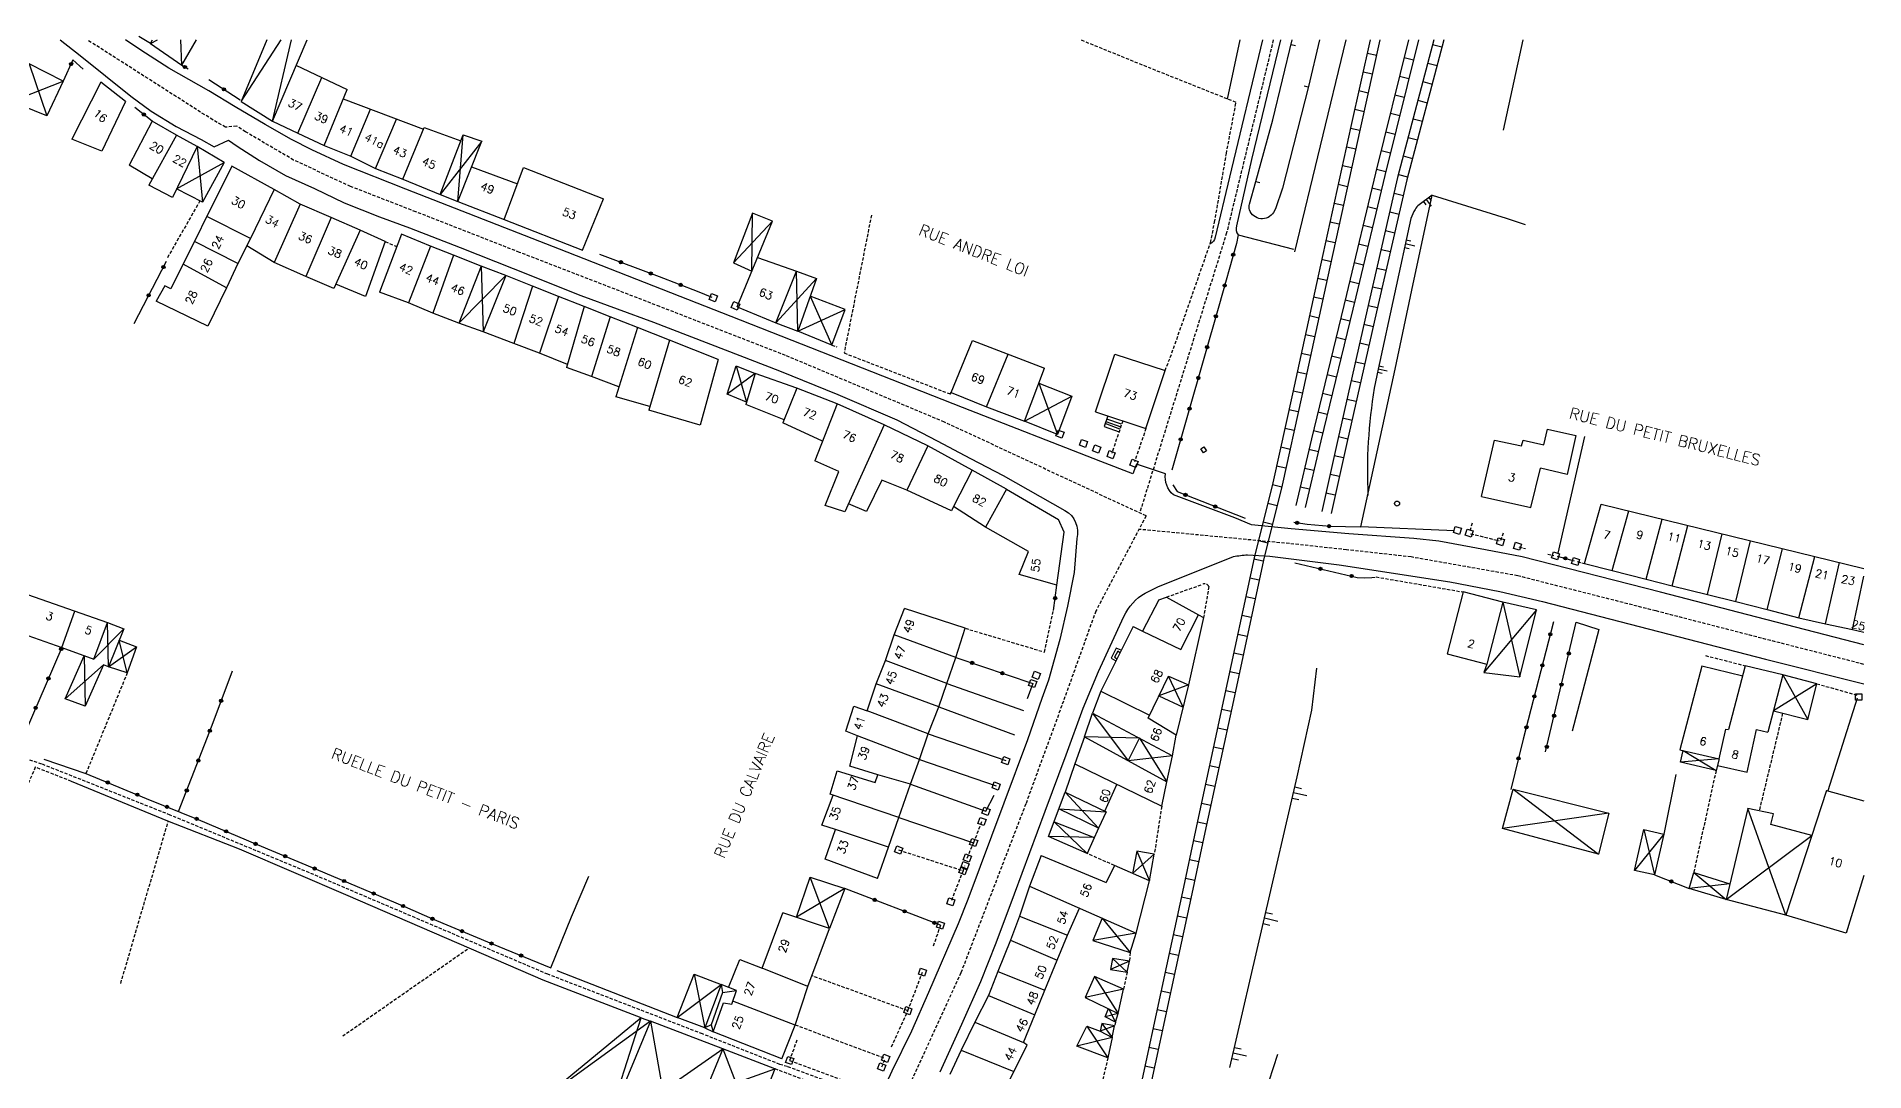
# Model space of a CAD drawing. Header units: millimetres. Extents: x 109000 to 110000, y 124000 to 125001.
# Drawn here: x 109714.6 to 110000.1, y 124838.9 to 125000.5 of the extents above; entities that cross this region are included whole.
import ezdxf
from ezdxf.enums import TextEntityAlignment as Align

# ---------------------------------------------------------------- set-up
doc = ezdxf.new("R2010")
doc.units = ezdxf.units.MM
doc.linetypes.add('DASHED', pattern=[0.75, 0.5, -0.25])
doc.layers.get('0').update_dxf_attribs({"linetype": 'CONTINUOUS'})
for name, color, linetype in [('W0001', 6, 'DASHED'), ('W0008', 7, 'CONTINUOUS'), ('W0100', 7, 'CONTINUOUS'), ('W0112', 1, 'DASHED'), ('W0211', 2, 'CONTINUOUS'), ('W0310', 3, 'CONTINUOUS'), ('W0322', 7, 'CONTINUOUS'), ('W0700', 7, 'CONTINUOUS'), ('W0989', 7, 'CONTINUOUS'), ('W0991', 7, 'CONTINUOUS')]:
    doc.layers.add(name, color=color, linetype=linetype)
doc.styles.get("Standard").update_dxf_attribs({"font": 'romans.shx', "width": 0.85})

# ---------------------------------------------------------------- blocks, each defined once
blk = doc.blocks.new('t322o')
at = {"color": 0, "linetype": 'Continuous'}
for radius in [0.25, 0.15]:
    blk.add_circle((0, 0), radius, dxfattribs=at)
blk = doc.blocks.new('t112o')
at = {"color": 0, "linetype": 'Continuous'}
for p, q in [((-0.5, 0.5), (0.5, 0.5)), ((-0.5, -0.5), (-0.5, 0.5)), ((0.5, 0.5), (0.5, -0.5)), ((0.5, -0.5), (-0.5, -0.5))]:
    blk.add_line(p, q, dxfattribs=at)
blk = doc.blocks.new('TP13')
at = {"layer": 'W0700', "color": 0}
blk.add_line((0, 0), (0, 1.5), dxfattribs=at)
blk = doc.blocks.new('TP15')
at = {"color": 0}
for p, q in [((0, 1), (0, 0)), ((-0.289, 0.5), (-0.289, 0)), ((0.289, 0.5), (0.289, 0))]:
    blk.add_line(p, q, dxfattribs=at)

msp = doc.modelspace()

# ---------------------------------------------------------------- linework, layer by layer
at = {"layer": 'W0001'}
for points in [[(109887.9, 124925.64), (109856.4, 124940.31), (109831.6, 124950.71), (109811.95, 124958.35), (109790.05, 124966.82), (109773.86, 124973.15), (109763.66, 124977.11), (109754.75, 124981.24), (109747.23, 124985.65), (109745.87, 124986.52), (109744.12, 124986.37), (109742.13, 124987.51), (109722.54, 125000)], [(109907.78, 125000), (109900.48, 124969.87), (109886.9, 124926.11)], [(109849.31, 124833.16), (109831.87, 124839.62), (109830.7, 124839.96), (109818.62, 124844.72), (109794.47, 124854.04), (109757.91, 124869.61), (109735.49, 124878.91), (109715.43, 124886.88), (109711.06, 124888.33), (109680.21, 124900.73), (109666.96, 124905.8), (109654.65, 124910.52), (109653.27, 124910.4), (109651.5, 124909.78), (109620.09, 124919.31), (109606.73, 124923.16), (109601.01, 124925.08), (109597.59, 124926.38), (109584, 124930.69)], [(109887.9, 124925.64), (109880.05, 124910.79), (109874.99, 124896.71), (109869.12, 124880.66), (109858.97, 124854.26), (109849.26, 124833.06), (109841.02, 124816.5), (109825.55, 124787.19), (109815.51, 124771.53), (109801.46, 124750)], [(110000, 124902.46), (109982.56, 124906.92), (109967.5, 124910.81), (109945.95, 124916.29), (109929.29, 124919.24), (109919.21, 124920.36), (109910.29, 124921.32), (109886.8, 124923.55)]]:
    msp.add_lwpolyline(points, dxfattribs=at)
at = {"layer": 'W0008'}
for points in [[(109718.29, 125000), (109721.44, 124997.56), (109729.33, 124991.21), (109732.51, 124988.86), (109736.4, 124986.5), (109740.29, 124984.46), (109742.34, 124983.33), (109744.6, 124984.35), (109745.93, 124983.43), (109749.41, 124981.18), (109753.51, 124978.82), (109758.02, 124976.78), (109762.63, 124974.53), (109768.16, 124972.38), (109772.87, 124970.64), (109780.76, 124967.56), (109789.06, 124964.29), (109799.61, 124960.09), (109810.99, 124955.89), (109822.15, 124951.59), (109830.66, 124948.32), (109839.78, 124944.63), (109849, 124940.64), (109855.25, 124937.37), (109860.47, 124934.6), (109865.6, 124931.94), (109875.23, 124926.51, -0.343092), (109877.07, 124922.11), (109876.66, 124916.79), (109875.64, 124911.57), (109874.41, 124906.35), (109872.66, 124900), (109871.64, 124897.13), (109869.39, 124890.68), (109865.7, 124880.75), (109860.06, 124865.71), (109858.53, 124861.92), (109853.92, 124851.17), (109851.25, 124845.13), (109848.18, 124838.89), (109845.62, 124833.36)], [(110000, 124905.53), (109983.32, 124909.83), (109968.25, 124913.72), (109946.64, 124919.25), (109940.9, 124920.37), (109933.62, 124921.7), (109929.73, 124922.11), (109919.59, 124922.83), (109910.57, 124923.65), (109904.38, 124924.26), (109901.79, 124925.35), (109892.17, 124928.95, -0.259467), (109890.94, 124932.24), (109886.42, 124933.74), (109885.85, 124932.24), (109880.84, 124934.13), (109859.24, 124942.59), (109823.08, 124956.82), (109797.46, 124966.85), (109772.26, 124976.68), (109762.53, 124980.57), (109757.61, 124982.82), (109754.43, 124984.46), (109750.33, 124986.81), (109745.62, 124989.57), (109741.52, 124992.03), (109735.27, 124995.61), (109730.87, 124998.38), (109728.52, 125000)], [(109906.11, 125000), (109900.93, 124978.58), (109898.72, 124969.19, -0.212234), (109897.88, 124968.08, 2.12748)], [(109908.91, 125000), (109904.39, 124981.33), (109902.01, 124970.97, 0.210843), (109902.28, 124969.56, -1.909023)], [(109855.76, 124838.78), (109859.14, 124846.26), (109862.11, 124852.91), (109864.47, 124858.95), (109867.34, 124866.63), (109872.15, 124879.53), (109875.43, 124888.33), (109878.09, 124895.6), (109880.45, 124901.33), (109884.45, 124909.93, -0.151748), (109887.77, 124913.6), (109889.72, 124914.59), (109901.55, 124919.3, -0.036562), (109903.76, 124919.56), (109907.22, 124919.34), (109918.05, 124918.02), (109935.37, 124915.36), (109943.15, 124913.82), (109949.81, 124912.28), (109984.65, 124903.28), (110000, 124899.4)]]:
    msp.add_lwpolyline(points, format="xyb", dxfattribs=at)
at = {"layer": 'W0100'}
for points in [[(109732.41, 124999.47), (109730.58, 125000.53)], [(109732.41, 124999.47), (109733.5, 125000)], [(109732.41, 124999.47), (109737.27, 124996.07), (109739.6, 125000)], [(109732.41, 124999.47), (109732.71, 125000)], [(109737.27, 124996.07), (109737.13, 125000)], [(109746.57, 124990.4), (109752.8, 125000)], [(109750.56, 125000), (109746.57, 124990.4), (109751.44, 124987.32), (109754.41, 125000)], [(109751.44, 124987.32), (109756.85, 125000)], [(109718.77, 124993.55), (109716.23, 124988.16), (109710.68, 124990.38), (109718.77, 124993.55), (109713.44, 124996.25), (109716.23, 124988.16)], [(109755.11, 124996.06), (109759.16, 124994.13), (109763.1, 124992.24)], [(109724.64, 124993.41), (109720.12, 124984.51)], [(109728.48, 124990.39), (109724.64, 124993.41)], [(109755.41, 124985.43), (109759.16, 124994.13)], [(109759.55, 124983.53), (109763.1, 124992.24)], [(109728.48, 124990.39), (109724.8, 124982.61)], [(109762.52, 124990.82), (109775.05, 124986.04)], [(109763.69, 124981.82), (109766.75, 124989.2)], [(109732.68, 124987.32), (109729.06, 124980.44)], [(109736.47, 124985.13), (109732.68, 124987.32)], [(109751.44, 124987.32), (109755.41, 124985.43)], [(109767.54, 124979.93), (109770.84, 124987.64)], [(109771.8, 124978.27), (109775.17, 124986.33)], [(109775.17, 124986.33), (109780.89, 124984.22)], [(109724.8, 124982.61), (109720.12, 124984.51)], [(109736.47, 124985.13), (109732.14, 124977.32)], [(109739.67, 124983.36), (109735.83, 124975.4)], [(109739.67, 124983.36), (109736.47, 124985.13)], [(109743.92, 124980.87), (109740.51, 124974.68), (109736.47, 124976.74), (109743.92, 124980.87), (109739.67, 124983.36), (109740.51, 124974.68)], [(109755.41, 124985.43), (109759.55, 124983.53)], [(109759.55, 124983.53), (109763.69, 124981.82)], [(109777.65, 124975.85), (109781.26, 124985.16)], [(109781.26, 124985.16), (109784.17, 124984.19), (109777.65, 124975.85), (109780.38, 124974.78), (109781.26, 124985.16)], [(109780.38, 124974.78), (109784.17, 124984.19)], [(109732.67, 124978.28), (109729.06, 124980.44)], [(109763.69, 124981.82), (109767.54, 124979.93)], [(109745.11, 124980.28), (109735.59, 124961.13)], [(109751.74, 124976.62), (109745.11, 124980.28)], [(109767.54, 124979.93), (109771.8, 124978.27)], [(109771.8, 124978.27), (109777.65, 124975.85)], [(109782.55, 124980.18), (109789.72, 124977.54)], [(109787.65, 124971.95), (109790.66, 124980.09)], [(109790.66, 124980.09), (109803.14, 124975.18)], [(109735.83, 124975.4), (109732.14, 124977.32)], [(109751.74, 124976.62), (109748.01, 124968.99)], [(109755.76, 124974.37), (109751.74, 124976.62)], [(109780.38, 124974.78), (109787.65, 124971.95)], [(109799.9, 124967.16), (109803.14, 124975.18)], [(109748.01, 124968.99), (109741.19, 124972.4)], [(109755.76, 124974.37), (109751.74, 124965.21)], [(109760.61, 124972.24), (109755.76, 124974.37)], [(109760.61, 124972.24), (109756.68, 124963.05)], [(109765.17, 124970.29), (109760.61, 124972.24)], [(109787.65, 124971.95), (109799.9, 124967.16)], [(109829.56, 124971.67), (109826.42, 124972.96), (109823.45, 124965.19), (109826.34, 124963.86), (109826.42, 124972.96)], [(109748.01, 124968.99), (109746.06, 124965.09)], [(109765.17, 124970.29), (109761.03, 124961.19)], [(109769.07, 124968.52), (109765.17, 124970.29)], [(109771.62, 124969.64), (109768.19, 124960.58)], [(109776.12, 124967.81), (109771.62, 124969.64)], [(109823.45, 124965.19), (109829.56, 124971.67)], [(109824.04, 124958.29), (109829.56, 124971.67)], [(109746.06, 124965.09), (109739.25, 124968.49)], [(109761.03, 124961.19), (109756.68, 124963.05), (109751.74, 124965.21), (109747.44, 124967.85)], [(109769.07, 124968.52), (109765.97, 124959.94)], [(109776.12, 124967.81), (109772.71, 124958.91)], [(109779.73, 124966.39), (109776.12, 124967.81)], [(109779.73, 124966.39), (109776.52, 124957.33)], [(109784.05, 124964.67), (109779.73, 124966.39)], [(109744.28, 124961.3), (109737.51, 124964.99)], [(109746.06, 124965.09), (109744.28, 124961.3)], [(109784.05, 124964.67), (109780.56, 124955.74)], [(109780.56, 124955.74), (109787.89, 124963.2), (109784.05, 124964.67), (109784.37, 124954.39)], [(109827.22, 124966), (109833.29, 124963.89)], [(109830.08, 124955.81), (109833.29, 124963.89)], [(109833.29, 124963.89), (109836.42, 124962.71), (109833.5, 124954.5), (109833.29, 124963.89)], [(109735.59, 124961.13), (109734.64, 124961.61), (109733.27, 124959.18)], [(109744.28, 124961.3), (109741.38, 124955.27)], [(109765.97, 124959.94), (109761.33, 124961.83)], [(109797.51, 124949.31), (109793.18, 124951.07), (109789.13, 124952.57), (109784.37, 124954.39), (109780.56, 124955.74), (109776.52, 124957.33), (109772.71, 124958.91), (109768.19, 124960.58)], [(109787.89, 124963.2), (109784.37, 124954.39)], [(109792.09, 124961.54), (109787.89, 124963.2)], [(109792.09, 124961.54), (109789.13, 124952.57)], [(109796.12, 124959.94), (109792.09, 124961.54)], [(109836.42, 124962.71), (109830.08, 124955.81), (109833.5, 124954.5)], [(109741.38, 124955.27), (109733.27, 124959.18)], [(109796.12, 124959.94), (109793.18, 124951.07)], [(109800.14, 124958.35), (109796.12, 124959.94)], [(109800.14, 124958.35), (109797.38, 124948.85)], [(109804.22, 124956.75), (109800.14, 124958.35)], [(109824.04, 124958.29), (109830.08, 124955.81)], [(109833.5, 124954.5), (109840.91, 124957.9), (109835.44, 124959.96), (109838.8, 124952.34), (109840.91, 124957.9)], [(109804.22, 124956.75), (109801.27, 124947.42)], [(109808.48, 124955.1), (109804.22, 124956.75)], [(109808.48, 124955.1), (109805.07, 124944.25)], [(109813.45, 124953.09), (109808.48, 124955.1)], [(109813.45, 124953.09), (109810.23, 124942.19)], [(109821.09, 124950.07), (109813.45, 124953.09)], [(109838.8, 124952.34), (109833.5, 124954.5)], [(109857.48, 124944.93), (109860.8, 124953.06)], [(109860.8, 124953.06), (109872.05, 124948.74)], [(109821.09, 124950.07), (109818.24, 124939.81)], [(109825.49, 124943.42), (109822.45, 124944.65), (109823.87, 124949.08), (109826.83, 124947.88), (109822.45, 124944.65)], [(109823.87, 124949.08), (109825.49, 124943.42)], [(109862.98, 124942.68), (109866.35, 124950.93)], [(109880.02, 124941.91), (109883, 124950.92)], [(109883, 124950.92), (109890.88, 124948.35)], [(109805.56, 124945.81), (109801.27, 124947.42), (109797.38, 124948.85)], [(109826.83, 124947.88), (109825.38, 124943.06)], [(109833.33, 124945.58), (109826.83, 124947.88)], [(109868.9, 124940.43), (109872.05, 124948.74)], [(109871.16, 124946.39), (109876.3, 124944.35), (109874.09, 124938.34), (109868.9, 124940.43), (109876.3, 124944.35)], [(109871.16, 124946.39), (109874.09, 124938.34)], [(109887.89, 124939.31), (109890.88, 124948.35)], [(109810.39, 124942.74), (109805.07, 124944.25)], [(109833.33, 124945.58), (109831.17, 124940.21)], [(109839.67, 124943.15), (109833.33, 124945.58)], [(109857.48, 124944.93), (109862.98, 124942.68)], [(109818.24, 124939.81), (109810.23, 124942.19)], [(109831.36, 124940.67), (109825.38, 124943.06)], [(109839.67, 124943.15), (109836.17, 124934.26)], [(109847, 124939.9), (109839.67, 124943.15)], [(109862.98, 124942.68), (109868.9, 124940.43)], [(109880.02, 124941.91), (109887.89, 124939.31)], [(109881.93, 124941.28), (109881.38, 124939.62), (109883.68, 124938.79)], [(109884.09, 124939.98), (109881.77, 124940.78)], [(109837.38, 124937.34), (109831.17, 124940.21)], [(109847, 124939.9), (109840.85, 124926.26)], [(109853.81, 124936.59), (109847, 124939.9)], [(109883.82, 124939.18), (109881.53, 124940.06)], [(109881.64, 124940.39), (109883.95, 124939.56)], [(109942.33, 124937.47), (109946.55, 124936.59), (109946.79, 124937.47), (109950.03, 124936.76), (109950.61, 124939.22), (109955.03, 124938.21), (109953.68, 124932.13), (109949.49, 124933.08)], [(109853.81, 124936.59), (109850.53, 124929.67)], [(109860.73, 124932.81), (109853.81, 124936.59)], [(109896.45, 124936.1), (109896.93, 124936.42), (109897.36, 124935.8), (109896.87, 124935.48), (109896.45, 124936.1)], [(109940.32, 124928.67), (109942.33, 124937.47)], [(109840.85, 124926.26), (109837.76, 124927.29), (109839.9, 124932.6), (109836.17, 124934.26)], [(109860.73, 124932.81), (109857.82, 124927.13)], [(109866.12, 124929.85), (109860.73, 124932.81)], [(109948.01, 124926.95), (109949.49, 124933.08)], [(109868.06, 124916.51), (109869.56, 124920.08), (109862.82, 124923.88), (109857.82, 124927.13), (109857.51, 124926.42), (109850.53, 124929.67), (109846.64, 124931.25), (109844.26, 124926.34), (109841.42, 124927.51)], [(109866.12, 124929.85), (109862.82, 124923.88)], [(109866.12, 124929.85), (109874.24, 124925.07)], [(109940.32, 124928.67), (109948.01, 124926.95)], [(109956.41, 124918.2), (109958.98, 124927.48)], [(109958.98, 124927.48), (110000, 124917.42)], [(109960.73, 124917.14), (109963.3, 124926.42)], [(109875.11, 124923.11), (109874.24, 124925.07)], [(109966, 124915.78), (109968.5, 124925.15)], [(109970.08, 124914.72), (109972.51, 124924.16)], [(109873.99, 124914.83), (109875.11, 124923.11)], [(109975.58, 124913.36), (109977.91, 124922.84)], [(109980.02, 124912.29), (109982.29, 124921.76)], [(109984.93, 124911.05), (109987.33, 124920.53)], [(109956.41, 124918.2), (109960.73, 124917.14)], [(109989.84, 124909.75), (109992.37, 124919.29)], [(109994.04, 124908.8), (109996.19, 124918.35)], [(109873.99, 124914.83), (109868.06, 124916.51)], [(109960.73, 124917.14), (109966, 124915.78)], [(109966, 124915.78), (109970.08, 124914.72)], [(109998.24, 124907.92), (110000, 124916.23)], [(109710.06, 124914.47), (109725.67, 124909.01)], [(109889.9, 124912.53), (109887.36, 124907.62)], [(109889.9, 124912.53), (109891.1, 124912.97)], [(109891.1, 124912.97), (109896.07, 124910.19)], [(109937.42, 124913.77), (109934.93, 124904.08)], [(109943.63, 124912.17), (109937.42, 124913.77)], [(109941.14, 124902.49), (109940.65, 124901.2), (109946.28, 124900.53), (109948.91, 124910.98), (109943.63, 124912.17), (109946.28, 124900.53)], [(109943.63, 124912.17), (109941.14, 124902.49)], [(109970.08, 124914.72), (109975.58, 124913.36)], [(109975.58, 124913.36), (109980.02, 124912.29)], [(109980.02, 124912.29), (109984.93, 124911.05)], [(109718.54, 124905.08), (109720.59, 124910.79)], [(109838.55, 124882.19), (109839.66, 124885.84), (109845.61, 124884.01), (109846.01, 124885.2), (109841.64, 124886.55), (109842.83, 124891.31), (109841.01, 124892.02), (109842.28, 124895.9), (109844.34, 124895.19), (109845.77, 124899.39), (109847.2, 124903.04), (109848.54, 124907.08), (109850.16, 124911.18)], [(109859.67, 124908.09), (109850.16, 124911.18)], [(109893.34, 124904.79), (109896.07, 124910.19), (109896.89, 124909.76), (109894.54, 124899.28)], [(109948.91, 124910.98), (109940.65, 124901.2)], [(109984.93, 124911.05), (109989.84, 124909.75)], [(109989.84, 124909.75), (109994.04, 124908.8)], [(109711.48, 124907.61), (109718.54, 124905.08)], [(109725.67, 124909.01), (109728.21, 124908.03), (109725.83, 124902.08), (109725.04, 124902.38), (109722.18, 124895.9), (109719.09, 124897.09), (109722.04, 124903.8), (109722.18, 124895.9)], [(109723.57, 124903.25), (109725.67, 124909.01)], [(109728.21, 124908.03), (109723.57, 124903.25)], [(109725.83, 124902.08), (109725.67, 124909.01)], [(109727.49, 124906.24), (109730.19, 124905.18), (109728.77, 124901.13), (109725.83, 124902.08), (109730.19, 124905.18)], [(109728.77, 124901.13), (109727.49, 124906.24)], [(109858.19, 124903.54), (109848.54, 124907.08)], [(109858.19, 124903.54), (109859.67, 124908.09)], [(109885.88, 124908.39), (109880.85, 124898.28)], [(109885.88, 124908.39), (109887.36, 124907.62)], [(109887.36, 124907.62), (109893.34, 124904.79)], [(109994.04, 124908.8), (109998.24, 124907.92)], [(109998.24, 124907.92), (110000, 124907.47)], [(109718.54, 124905.08), (109723.57, 124903.25)], [(109856.77, 124899.46), (109858.19, 124903.54)], [(109884.02, 124904.65), (109883.25, 124905.01), (109882.43, 124903.42), (109883.2, 124903)], [(109883.83, 124904.27), (109883.47, 124904.5), (109882.95, 124903.58), (109883.37, 124903.34)], [(109934.93, 124904.08), (109941.14, 124902.49)], [(109725.04, 124902.38), (109719.09, 124897.09)], [(109856.77, 124899.46), (109847.2, 124903.04)], [(109892.03, 124888.15), (109892.63, 124891.42), (109888.21, 124894.04), (109891.43, 124900.59), (109894.54, 124899.28), (109892.63, 124891.42)], [(109894.54, 124899.28), (109889.92, 124897.52), (109893.69, 124895.77), (109891.43, 124900.59)], [(109974.69, 124902.18), (109971.3, 124889.09)], [(109981.1, 124900.6), (109974.69, 124902.18)], [(109981.5, 124902.24), (109978.89, 124892.27)], [(109987.36, 124900.82), (109981.5, 124902.24)], [(109987.36, 124900.82), (109985.01, 124891.85)], [(109985.88, 124895.18), (109991.25, 124893.86), (109992.66, 124899.43), (109987.36, 124900.82), (109991.25, 124893.86)], [(109855.52, 124895.8), (109845.77, 124899.39)], [(109855.52, 124895.8), (109856.77, 124899.46)], [(109880.85, 124898.28), (109879.55, 124894.85)], [(109880.85, 124898.28), (109888.44, 124894.5)], [(109992.66, 124899.43), (109985.88, 124895.18)], [(109853.87, 124891.6), (109844.34, 124895.19)], [(109853.87, 124891.6), (109855.52, 124895.8)], [(109886.87, 124890.92), (109878.3, 124891.13), (109879.55, 124894.85), (109885.13, 124887.4)], [(109879.55, 124894.85), (109892.03, 124888.15)], [(109998.95, 124897.16), (109994.39, 124882.68)], [(109971.3, 124889.09), (109977.42, 124887.69), (109978.46, 124892.33), (109978.89, 124892.27)], [(109977.15, 124886.66), (109981.77, 124885.61), (109983.23, 124892.27), (109985.01, 124891.85)], [(109852.51, 124887.58), (109842.83, 124891.31)], [(109852.51, 124887.58), (109853.87, 124891.6)], [(109878.3, 124891.13), (109876.77, 124886.93)], [(109878.3, 124891.13), (109891.16, 124884.11)], [(109891.16, 124884.11), (109892.03, 124888.15), (109885.13, 124887.4), (109886.87, 124890.92), (109891.16, 124884.11)], [(109715.74, 124887.65), (109722.29, 124885.43)], [(109851.09, 124883.74), (109852.51, 124887.58)], [(109876.77, 124886.93), (109875.29, 124882.49)], [(109876.77, 124886.93), (109890.34, 124880.29)], [(109977.42, 124887.69), (109976.93, 124885.85), (109971.36, 124887.2), (109971.79, 124888.98), (109976.93, 124885.85)], [(109977.42, 124887.69), (109971.36, 124887.2)], [(109735.11, 124877.97), (109720.07, 124884.17)], [(109851.09, 124883.74), (109846.01, 124885.2)], [(109849.31, 124878.53), (109851.09, 124883.74)], [(109881.44, 124879.53), (109883.34, 124883.71)], [(109890.34, 124880.29), (109891.16, 124884.11)], [(109970.63, 124885.24), (109968.79, 124875.95)], [(109837.76, 124872.05), (109839.42, 124876.64), (109837.28, 124877.36), (109839.02, 124882.03)], [(109849.31, 124878.53), (109838.55, 124882.19)], [(109878.71, 124872.93), (109872.65, 124875.55), (109875.29, 124882.49), (109880.46, 124876.86), (109874.3, 124879.89), (109881.66, 124879.42), (109880.46, 124876.86), (109878.71, 124872.93), (109873.53, 124877.86), (109879.82, 124875.43), (109872.65, 124875.55)], [(109875.29, 124882.49), (109881.66, 124879.42)], [(109945.24, 124882.98), (109960.17, 124879.19), (109958.58, 124872.83), (109943.58, 124876.81), (109945.24, 124882.98), (109958.58, 124872.83)], [(109994.19, 124882.74), (109987.82, 124863.29)], [(109994.19, 124882.74), (110000, 124881.14)], [(109746.3, 124873.58), (109735.11, 124877.97)], [(109847.65, 124873.92), (109849.31, 124878.53)], [(109960.17, 124879.19), (109943.58, 124876.81)], [(109987.82, 124863.29), (109978.52, 124865.74), (109991.89, 124875.72), (109985.5, 124877.42), (109985.93, 124879.13), (109981.89, 124879.92), (109978.52, 124865.74)], [(109987.82, 124863.29), (109981.89, 124879.92)], [(109847.65, 124873.92), (109839.42, 124876.64)], [(109965.67, 124876.68), (109968.79, 124875.95), (109967.32, 124869.59), (109964.2, 124870.26), (109965.67, 124876.68), (109967.32, 124869.59)], [(109968.79, 124875.95), (109964.2, 124870.26)], [(109809.06, 124847.25), (109793.72, 124853.14), (109763.27, 124866.31), (109746.3, 124873.58)], [(109845.94, 124869.01), (109837.76, 124872.05)], [(109845.94, 124869.01), (109847.65, 124873.92)], [(109871.5, 124872.62), (109869.67, 124867.83)], [(109871.5, 124872.62), (109881.66, 124868.4)], [(109888.43, 124868.62), (109889.19, 124872.82), (109886.46, 124873.25), (109885.76, 124869.79), (109889.19, 124872.82)], [(109886.46, 124873.25), (109888.43, 124868.62)], [(109794.92, 124855.07), (109798.17, 124863), (109800.88, 124869.38)], [(109833.29, 124862.94), (109835.46, 124869.19), (109840.85, 124867.45), (109838.48, 124861.21)], [(109838.48, 124861.21), (109835.46, 124869.19)], [(109886.35, 124860.49), (109888.43, 124868.62), (109882.97, 124871.02), (109881.66, 124868.4)], [(109978.52, 124865.74), (109972.71, 124867.45), (109973.44, 124869.96), (109979.1, 124868.18), (109972.71, 124867.45)], [(109973.44, 124869.96), (109978.52, 124865.74)], [(110000, 124869.46), (109997.25, 124860.48)], [(109840.85, 124867.45), (109833.29, 124862.94)], [(109869.67, 124867.83), (109868.13, 124863.1)], [(109869.67, 124867.83), (109886.35, 124860.49)], [(109822.7, 124851.98), (109824.43, 124856.35), (109827.92, 124855.01), (109831.17, 124863.64)], [(109838.48, 124861.21), (109831.17, 124863.64)], [(109872.1, 124851.54), (109874.01, 124856.23), (109875.65, 124860.16), (109877.53, 124864.37)], [(109835.05, 124852.11), (109838.48, 124861.21)], [(109868.13, 124863.1), (109866.71, 124859.38)], [(109868.13, 124863.1), (109875.65, 124860.16)], [(109881.03, 124862.83), (109879.58, 124859.34), (109885.42, 124857.43), (109886.35, 124860.49), (109879.58, 124859.34)], [(109881.03, 124862.83), (109885.42, 124857.43)], [(109997.25, 124860.48), (109987.82, 124863.29)], [(109866.71, 124859.38), (109864.75, 124854.47)], [(109866.71, 124859.38), (109874.01, 124856.23)], [(109835.05, 124852.11), (109827.92, 124855.01)], [(109885.32, 124856.07), (109882.64, 124856.5), (109882.37, 124854.81), (109884.93, 124854.38), (109885.32, 124856.07), (109882.37, 124854.81)], [(109882.64, 124856.5), (109884.93, 124854.38)], [(109795.88, 124854.65), (109814.65, 124847.31)], [(109814.65, 124847.31), (109817.3, 124854.05), (109821.51, 124852.42), (109818.99, 124845.69), (109814.65, 124847.31), (109821.51, 124852.42)], [(109817.3, 124854.05), (109818.99, 124845.69)], [(109818.99, 124845.69), (109820.31, 124845.03), (109821.88, 124849.6), (109823.2, 124849.36), (109823.92, 124851.52), (109821.51, 124852.42), (109821.75, 124851.22), (109819.95, 124846.17), (109818.99, 124845.69)], [(109833.07, 124846.11), (109835.05, 124852.11)], [(109864.75, 124854.47), (109863.28, 124850.75)], [(109864.75, 124854.47), (109872.1, 124851.54)], [(109884.39, 124851.7), (109879.86, 124853.72), (109878.38, 124850.39), (109883.57, 124847.94), (109884.39, 124851.7), (109878.38, 124850.39)], [(109879.86, 124853.72), (109883.57, 124847.94)], [(109821.75, 124851.22), (109823.92, 124851.52)], [(109833.07, 124846.11), (109823.37, 124849.86)], [(109863.28, 124850.75), (109861.14, 124846.55)], [(109863.28, 124850.75), (109870.52, 124847.72)], [(109863.53, 124831.19), (109865.33, 124834.95), (109867.24, 124838.88), (109869.32, 124842.97), (109868.77, 124843.36), (109870.52, 124847.72), (109872.1, 124851.54)], [(109810.5, 124846.71), (109792.99, 124834.03), (109803.34, 124829.52), (109809.06, 124847.25), (109810.5, 124846.71)], [(109809.06, 124847.25), (109792.99, 124834.03)], [(109821.81, 124842.38), (109818.87, 124835.29), (109814.35, 124824.77), (109803.34, 124829.52), (109821.81, 124842.38), (109810.5, 124846.71), (109814.35, 124824.77)], [(109810.5, 124846.71), (109803.34, 124829.52)], [(109861.14, 124846.55), (109859.01, 124842.17)], [(109861.14, 124846.55), (109868.77, 124843.36)], [(109881, 124846.36), (109882.59, 124844.17), (109881.93, 124841.01), (109877.07, 124842.81), (109878.65, 124845.92), (109880.73, 124845.16)], [(109882.97, 124845.97), (109881, 124846.36), (109880.73, 124845.16), (109882.59, 124844.17), (109882.97, 124845.97), (109880.73, 124845.16)], [(109883.57, 124847.94), (109881.49, 124847.39), (109882.02, 124848.67), (109883.13, 124846.57), (109881.49, 124847.39)], [(109883.13, 124846.57), (109883.57, 124847.94)], [(109819.95, 124846.17), (109820.31, 124845.03)], [(109831.02, 124840.82), (109820.31, 124845.03)], [(109831.02, 124840.82), (109833.07, 124846.11)], [(109882.59, 124844.17), (109877.07, 124842.81)], [(109878.65, 124845.92), (109881.93, 124841.01)], [(109829.94, 124839.26), (109826.45, 124830.3), (109818.87, 124835.29), (109829.94, 124839.26), (109821.81, 124842.38), (109826.45, 124830.3)], [(109859.01, 124842.17), (109857.24, 124838.39)], [(109859.01, 124842.17), (109867.24, 124838.88)]]:
    msp.add_lwpolyline(points, dxfattribs=at)
msp.add_circle((109927.1, 124927.58), 0.394, dxfattribs=at)
at = {"layer": 'W0112'}
for points in [[(109891.69, 124950.4), (109895.42, 124961.03), (109897.96, 124968.32), (109898.61, 124971.51), (109900.45, 124982.25), (109901.96, 124990.24), (109888.02, 124995.8), (109877.69, 125000)], [(109740.13, 124974.88), (109735.03, 124965.97)], [(109845.01, 124972.64), (109840.74, 124951.1)], [(109769.07, 124968.52), (109770.89, 124967.71)], [(109838.8, 124952.34), (109839.61, 124952.07)], [(109840.74, 124951.1), (109857.33, 124944.68), (109857.48, 124944.93)], [(109890.88, 124948.35), (109891.69, 124950.4)], [(109884.27, 124940.51), (109882.55, 124935.46)], [(109887.89, 124939.31), (109886.1, 124934.12)], [(109938.85, 124924.52), (109938.45, 124923.21)], [(109938.6, 124922.87), (109943.03, 124921.78)], [(109943.32, 124921.84), (109943.78, 124923.21)], [(109946.14, 124920.8), (109947.16, 124920.54)], [(109950.66, 124919.65), (109951.61, 124919.47)], [(109955.26, 124918.53), (109956.41, 124918.2)], [(109923.18, 124916.04), (109923.82, 124916.12), (109937.42, 124913.77)], [(109859.67, 124908.09), (109872.02, 124904.38), (109873.45, 124910.88)], [(109975.28, 124903.83), (109981.5, 124902.24)], [(109728.77, 124901.13), (109722.32, 124885.42)], [(109992.66, 124899.43), (109998.96, 124897.65)], [(109987.33, 124894.82), (109983.67, 124879.57)], [(109720.07, 124884.17), (109714.41, 124886.39), (109709.36, 124874.79), (109705.93, 124866.79)], [(109976.93, 124885.85), (109973.44, 124869.96)], [(109727.75, 124852.62), (109735.18, 124877.95)], [(109859.97, 124872.2), (109860.99, 124874.63), (109862.27, 124877.91)], [(109890.34, 124880.29), (109889.19, 124872.82)], [(109849.26, 124873.47), (109859.31, 124870.22), (109857.41, 124865.36)], [(109882.97, 124871.02), (109878.71, 124872.93)], [(109859.31, 124870.22), (109859.61, 124871)], [(109855.8, 124861.72), (109854.65, 124858.41)], [(109762.42, 124844.4), (109782.14, 124858.15)], [(109885.42, 124857.43), (109885.32, 124856.07)], [(109848.15, 124842.72), (109850.69, 124848.35), (109835.7, 124853.82)], [(109850.69, 124848.35), (109852.99, 124854.37)], [(109884.93, 124854.38), (109884.39, 124851.7)], [(109883.13, 124846.57), (109882.97, 124845.97)], [(109833.37, 124843.77), (109832.22, 124840.58), (109844.8, 124835.95), (109845.46, 124837.21)], [(109846.96, 124840.95), (109833.07, 124846.11)], [(109846.61, 124839.56), (109847.22, 124840.92)], [(109881.93, 124841.01), (109881.06, 124837.19), (109879.2, 124837.52)], [(109839.93, 124825.85), (109843.78, 124834.09), (109829.94, 124839.26)]]:
    msp.add_lwpolyline(points, dxfattribs=at)
msp.add_lwpolyline([(109891.1, 124912.97), (109896.78, 124914.99, -0.383188), (109897.71, 124914.61), (109896.89, 124909.76)], format="xyb", dxfattribs=at)
at = {"layer": 'W0211'}
for points in [[(109900.62, 124990.77), (109902.58, 125000)], [(109911.25, 124999.09), (109910.59, 124999.26)], [(109911.14, 124966.92), (109919.17, 125000)], [(109946.74, 125000), (109943.7, 124985.91)], [(109912.6, 124992.83), (109913.24, 124992.67)], [(109905.69, 124977.66), (109905.03, 124977.84)], [(109901.01, 124839.46), (109911.52, 124884.9), (109913.8, 124895.31), (109914.56, 124901.84)]]:
    msp.add_lwpolyline(points, dxfattribs=at)
for points in [[(109915.01, 125000), (109913.25, 124992.72), (109909.2, 124976.85), (109908.12, 124973.61), (109907.8, 124973.07, -0.63466), (109904.07, 124973.45, -0.171011), (109904.07, 124974.37), (109905.04, 124977.88), (109907.69, 124987.54), (109910.74, 125000)], [(109932.59, 124975.73), (109930.54, 124974.24, 0.11068), (109929.91, 124973.52, 0.023901), (109929.24, 124972.13), (109924.17, 124948.57), (109923.55, 124945.59, 0.053246), (109922.56, 124928.81, 22.933661)]]:
    msp.add_lwpolyline(points, format="xyb", dxfattribs=at)
at = {"layer": 'W0310'}
for points in [[(109936.06, 124923.34), (109921.46, 124923.95), (109926.79, 124948.57), (109929.42, 124960.92), (109932.59, 124975.73), (109944.17, 124972.18), (109947.11, 124971.18)], [(109902.28, 124969.56), (109910.93, 124967.3)], [(109956.36, 124938.03), (109952.22, 124919.84)], [(109955.09, 124909.03), (109958.64, 124907.92), (109954.48, 124892.03)], [(109856.77, 124899.46), (109868.77, 124895.27)], [(109870.2, 124899.47), (109869.33, 124897.09)], [(109855.52, 124895.8), (109867.34, 124891.46)], [(109853.87, 124891.6), (109865.99, 124887.42)], [(109852.51, 124887.58), (109864.49, 124883.46)], [(109851.09, 124883.74), (109862.9, 124879.5), (109864.17, 124882.03)], [(109849.31, 124878.53), (109860.97, 124874.56)]]:
    msp.add_lwpolyline(points, dxfattribs=at)
at = {"layer": 'W0310', "flags": 128}
msp.add_lwpolyline([(109867.61, 124707.63), (109871.32, 124721.59), (109875.55, 124736.67), (109878.75, 124747.88), (109882.73, 124762.03), (109884.19, 124765.29), (109890.44, 124784.8), (109895.15, 124800.68), (109902.38, 124822.79), (109908.48, 124841.54)], dxfattribs=at)
at = {"layer": 'W0322'}
for points in [[(109721.87, 124995.45), (109720.28, 124996.88), (109718.77, 124993.55)], [(109737.27, 124996.07), (109738.3, 124995.48)], [(109741.49, 124993.8), (109746.41, 124990.67)], [(109732.68, 124987.32), (109729.96, 124989.43)], [(109902.28, 124969.56), (109902.01, 124968.21), (109899.26, 124958.39), (109894.5, 124941.71), (109891.91, 124932.8)], [(109802.54, 124966.54), (109811.84, 124963.03), (109817.78, 124960.76), (109820.09, 124959.84)], [(109734.87, 124965.41), (109729.8, 124955.66)], [(109892.07, 124930.48), (109892.77, 124929.45), (109893.96, 124928.97), (109903.36, 124925.29)], [(109910.96, 124924.65), (109913.05, 124924.34), (109916.68, 124924.03), (109921.46, 124923.95)], [(109911.14, 124918.31), (109920.9, 124916.04), (109922.04, 124915.95), (109923.18, 124916.04), (109923.18, 124916.04)], [(109952.1, 124919.37), (109954.77, 124918.63)], [(109873.45, 124910.88), (109873.99, 124914.83)], [(109951.54, 124909.09), (109946.83, 124890.75), (109944.87, 124882.92)], [(109950.31, 124888.79), (109955.09, 124909.03)], [(109718.54, 124905.08), (109712.49, 124891.08)], [(109858.19, 124903.54), (109870.2, 124899.47)], [(109736.78, 124879.47), (109742.01, 124892.97), (109745.19, 124901.45)], [(109722.29, 124885.43), (109731.74, 124881.52), (109739.86, 124878.21), (109749.07, 124874.31), (109758.28, 124870.46), (109772.05, 124864.63), (109776.45, 124862.7), (109785.65, 124858.86), (109794.92, 124855.07)], [(109967.32, 124869.59), (109972.71, 124867.45)], [(109855.8, 124861.72), (109840.85, 124867.45)]]:
    msp.add_lwpolyline(points, dxfattribs=at)
at = {"layer": 'W0700'}
for points in [[(109922.89, 125000), (109919.9, 124986.46), (109914.76, 124963.14), (109910.77, 124944.73), (109907.69, 124930.8), (109904.77, 124919.09), (109900.07, 124897.11), (109895.64, 124876.49), (109893.58, 124866.94), (109891.1, 124855.38), (109886.24, 124832.87), (109883.21, 124818.83), (109881.37, 124810.47), (109877.92, 124794.49), (109872.46, 124770.46), (109869.33, 124757.78), (109867.4, 124750)], [(109924.43, 125000), (109921.36, 124986.14), (109916.23, 124962.82), (109912.23, 124944.41), (109909.15, 124930.46), (109906.23, 124918.75), (109901.54, 124896.8), (109897.1, 124876.18), (109895.05, 124866.62), (109892.57, 124855.07), (109887.7, 124832.55), (109884.68, 124818.52), (109882.84, 124810.15), (109879.38, 124794.16), (109873.92, 124770.12), (109870.78, 124757.42), (109868.95, 124750)], [(109928.89, 125000), (109923.73, 124979.17), (109919.2, 124960.22), (109913.74, 124937.71), (109911.31, 124927.29)], [(109930.44, 125000), (109925.19, 124978.82), (109920.65, 124959.87), (109915.2, 124937.36), (109912.77, 124926.95)], [(109932.84, 125000), (109927.19, 124978.52), (109922.71, 124958.98), (109917.84, 124937.6), (109915.36, 124926.32)], [(109934.4, 125000), (109928.65, 124978.17), (109924.17, 124958.65), (109919.31, 124937.28), (109916.82, 124926)]]:
    msp.add_lwpolyline(points, dxfattribs=at)

# ---------------------------------------------------------------- block references
at = {"layer": 'W0112'}
for p, rotation in [((109820.32, 124959.74), 158.2401924104566), ((109823.77, 124958.47), 156.3880654822532), ((109874.46, 124938.42), 338.9236707796554), ((109878.13, 124936.96), 338.9236707796554), ((109880.19, 124936.09), 338.9236707796554), ((109882.45, 124935.23), 338.9236707796554), ((109886.02, 124933.88), 338.9236707796554), ((109936.53, 124923.39), 342.6594722069481), ((109938.37, 124922.97), 342.6594722069481), ((109943.24, 124921.61), 342.6594722069481), ((109945.91, 124920.9), 342.6594722069481), ((109951.85, 124919.41), 342.6594722069481), ((109955, 124918.52), 342.6594722069481), ((109870.75, 124900.74), 339.8054260472243), ((109870.2, 124899.47), 339.8054260472243), ((109999.2, 124897.35), 180), ((109865.99, 124887.42), 339.8054260472243), ((109864.49, 124883.46), 339.8054260472243), ((109862.27, 124877.91), 339.8054260472243), ((109862.9, 124879.5), 339.8054260472243), ((109860.99, 124874.63), 339.8054260472243), ((109849.26, 124873.47), 339.8054260472243), ((109859.97, 124872.2), 339.8054260472243), ((109859.31, 124870.22), 339.8054260472243), ((109859.61, 124871), 339.8054260472243), ((109857.41, 124865.36), 339.8054260472243), ((109855.8, 124861.72), 339.8054260472243), ((109852.99, 124854.37), 339.7905244435586), ((109850.69, 124848.35), 339.7905244435586), ((109832.22, 124840.58), 339.7905244435586), ((109847.22, 124840.92), 339.7905244435586), ((109846.61, 124839.56), 339.7905244435586)]:
    msp.add_blockref('t112o', p, dxfattribs=dict(at, rotation=rotation))
at = {"layer": 'W0211'}
for p, xscale, yscale, zscale, rotation in [((109931.7, 124975.08), -1.788749386090785, -1.306795829004841, 1.788749386090785, 36.15902103256948), ((109928.37, 124968.13), 2.091026264650282, 1.529508838109905, 2.091026264650282, 257.8601125800591), ((109924.17, 124948.56), -1.746621457350557, -1.441608596491278, 1.746621457350557, 77.86118460764847), ((109910.94, 124882.39), 3.071180910555995, 2.127168939216062, 3.071180910555995, 256.9688148625243), ((109906.41, 124862.79), 3.071180910555995, 2.127168939216062, 3.071180910555995, 256.9688148625243), ((109901.53, 124841.71), 3.071180910555995, 2.127168939216062, 3.071180910555995, 256.9688148625243)]:
    msp.add_blockref('TP15', p, dxfattribs=dict(at, xscale=xscale, yscale=yscale, zscale=zscale, rotation=rotation))
at = {"layer": 'W0322'}
for p, rotation in [((109720, 124996.25), 245.641088287737), ((109737.77, 124995.78), 329.9519591854172), ((109743.88, 124992.28), 327.5095932267551), ((109731.36, 124988.34), 142.3076452176137), ((109901.52, 124966.45), 254.3337463790012), ((109734.42, 124964.53), 242.4914755411284), ((109805.87, 124965.28), 339.3137543555576), ((109810.54, 124963.52), 339.3137543555576), ((109732.11, 124960.1), 242.4914755411284), ((109815.22, 124961.74), 339.1180436040605), ((109900.17, 124961.64), 254.3337463790012), ((109898.81, 124956.83), 254.0910926987411), ((109897.44, 124952.02), 254.0910926987411), ((109896.07, 124947.21), 254.0910926987411), ((109894.7, 124942.4), 254.0910926987411), ((109893.31, 124937.6), 253.7670723063932), ((109894.05, 124928.93), 338.6702926311331), ((109898.71, 124927.11), 338.6702926311331), ((109911.5, 124924.57), 351.5798979777934), ((109916.47, 124924.05), 355.1394988473099), ((109915.14, 124917.38), 346.8940430255483), ((109953.4, 124919.01), 344.635977168714), ((109920.01, 124916.25), 346.8940430255483), ((109873.71, 124912.81), 82.30317044693294), ((109951.04, 124907.15), 255.5933926201519), ((109718.44, 124904.85), 246.6031340175073), ((109953.94, 124904.16), 76.72959027432788), ((109716.46, 124900.26), 246.6031340175073), ((109860.73, 124902.68), 341.2714602513445), ((109865.46, 124901.07), 341.2714602513445), ((109949.8, 124902.3), 255.5933926201519), ((109948.55, 124897.46), 255.5933926201519), ((109952.79, 124899.29), 76.72959027432788), ((109714.47, 124895.67), 246.6031340175073), ((109743.43, 124896.77), 69.48709796498603), ((109741.67, 124892.09), 68.81871630553921), ((109947.31, 124892.62), 255.5933926201519), ((109951.64, 124894.43), 76.72959027432788), ((109950.5, 124889.56), 76.72959027432788), ((109739.87, 124887.43), 68.81871630553921), ((109946.08, 124887.77), 255.9525905811623), ((109725.73, 124884.01), 337.5265829469319), ((109730.35, 124882.1), 337.5265829469319), ((109734.98, 124880.2), 337.8502273941464), ((109738.06, 124882.76), 68.81871630553921), ((109739.61, 124878.32), 337.8502273941464), ((109744.21, 124876.37), 336.9995058532892), ((109748.81, 124874.41), 336.9995058532892), ((109753.43, 124872.48), 337.3172971969428), ((109758.04, 124870.56), 337.3172971969428), ((109762.65, 124868.61), 337.0604495297779), ((109767.25, 124866.66), 337.0604495297779), ((109969.95, 124868.55), 338.3272231548261), ((109771.85, 124864.71), 337.0604495297779), ((109845.52, 124865.66), 159.0199432488273), ((109850.19, 124863.87), 159.0199432488273), ((109776.44, 124862.71), 336.3468998256982), ((109781.05, 124860.78), 337.3172985114374), ((109854.85, 124862.08), 159.0199432488273), ((109785.66, 124858.85), 337.767597577423), ((109790.29, 124856.96), 337.767597577423)]:
    msp.add_blockref('t322o', p, dxfattribs=dict(at, rotation=rotation))
at = {"layer": 'W0700'}
for p, rotation in [((109922.46, 124997.95), 257.4396912356205), ((109932.66, 124999.29), 255.2379392642856), ((109921.81, 124995.02), 257.4396912356205), ((109928.23, 124997.27), 256.0511071715607), ((109931.9, 124996.39), 255.2379392642856), ((109921.15, 124992.09), 257.4396912356205), ((109927.51, 124994.36), 256.0511071715607), ((109931.13, 124993.49), 255.2379392642856), ((109920.5, 124989.17), 257.4396912356205), ((109926.78, 124991.45), 256.0511071715607), ((109930.37, 124990.58), 255.2379392642856), ((109919.85, 124986.24), 257.5876858179017), ((109926.06, 124988.54), 256.0511071715607), ((109929.61, 124987.68), 255.2379392642856), ((109919.2, 124983.31), 257.5876858179017), ((109925.34, 124985.63), 256.0511071715607), ((109928.84, 124984.78), 255.2379392642856), ((109924.61, 124982.72), 256.0511071715607), ((109928.08, 124981.88), 255.2379392642856), ((109918.56, 124980.38), 257.5876858179017), ((109923.89, 124979.8), 256.0511071715607), ((109927.31, 124978.98), 255.2379392642856), ((109917.91, 124977.45), 257.5876858179017), ((109923.19, 124976.89), 256.5305738906036), ((109926.63, 124976.06), 257.075988830643), ((109917.27, 124974.52), 257.5876858179017), ((109922.49, 124973.97), 256.5305738906036), ((109925.96, 124973.14), 257.075988830643), ((109916.62, 124971.59), 257.5876858179017), ((109921.79, 124971.05), 256.5305738906036), ((109925.28, 124970.21), 257.075988830643), ((109915.98, 124968.66), 257.5876858179017), ((109921.09, 124968.14), 256.5305738906036), ((109924.61, 124967.29), 257.075988830643), ((109915.33, 124965.73), 257.5876858179017), ((109920.39, 124965.22), 256.5305738906036), ((109923.94, 124964.36), 257.075988830643), ((109914.69, 124962.8), 257.7463174868876), ((109919.69, 124962.3), 256.5305738906036), ((109923.27, 124961.44), 257.075988830643), ((109914.05, 124959.87), 257.7463174868876), ((109918.99, 124959.38), 256.3739475088426), ((109922.6, 124958.52), 257.1854817916596), ((109913.42, 124956.93), 257.7463174868876), ((109918.29, 124956.47), 256.3739475088426), ((109921.94, 124955.59), 257.1854817916596), ((109912.78, 124954), 257.7463174868876), ((109917.58, 124953.55), 256.3739475088426), ((109921.27, 124952.67), 257.1854817916596), ((109912.14, 124951.07), 257.7463174868876), ((109916.87, 124950.64), 256.3739475088426), ((109920.61, 124949.74), 257.1854817916596), ((109911.51, 124948.14), 257.7463174868876), ((109916.17, 124947.72), 256.3739475088426), ((109919.94, 124946.81), 257.1854817916596), ((109910.87, 124945.21), 257.7463174868876), ((109915.46, 124944.81), 256.3739475088426), ((109919.27, 124943.89), 257.1854817916596), ((109910.22, 124942.28), 257.5317558463046), ((109914.75, 124941.89), 256.3739475088426), ((109918.61, 124940.96), 257.1854817916596), ((109909.58, 124939.35), 257.5317558463046), ((109914.04, 124938.98), 256.3739475088426), ((109917.94, 124938.04), 257.1854817916596), ((109908.93, 124936.42), 257.5317558463046), ((109913.35, 124936.06), 256.8648667181233), ((109917.3, 124935.11), 257.5773869730929), ((109908.28, 124933.49), 257.5317558463046), ((109912.67, 124933.13), 256.8648667181233), ((109916.65, 124932.18), 257.5773869730929), ((109907.63, 124930.56), 256.0147751926866), ((109911.99, 124930.21), 256.8648667181233), ((109916, 124929.25), 257.5773869730929), ((109906.9, 124927.65), 256.0147751926866), ((109906.18, 124924.74), 256.0147751926866), ((109905.45, 124921.83), 256.0147751926866), ((109904.73, 124918.92), 257.9243854734002), ((109904.11, 124915.98), 257.9243854734002), ((109903.48, 124913.05), 257.9243854734002), ((109902.85, 124910.12), 257.9243854734002), ((109902.22, 124907.18), 257.9243854734002), ((109901.6, 124904.25), 257.9243854734002), ((109900.97, 124901.32), 257.9243854734002), ((109900.34, 124898.38), 257.9243854734002), ((109899.71, 124895.45), 257.8750211426246), ((109899.08, 124892.52), 257.8750211426246), ((109898.45, 124889.58), 257.8750211426246), ((109897.82, 124886.65), 257.8750211426246), ((109897.19, 124883.72), 257.8750211426246), ((109896.56, 124880.78), 257.8750211426246), ((109895.93, 124877.85), 257.8750211426246), ((109895.3, 124874.92), 257.8734019408636), ((109894.67, 124871.98), 257.8734019408636), ((109894.04, 124869.05), 257.8734019408636), ((109893.41, 124866.12), 257.8589313651261), ((109892.78, 124863.18), 257.8589313651261), ((109892.15, 124860.25), 257.8589313651261), ((109891.52, 124857.32), 257.8589313651261), ((109890.88, 124854.39), 257.8110300457453), ((109890.25, 124851.45), 257.8110300457453), ((109889.62, 124848.52), 257.8110300457453), ((109888.98, 124845.59), 257.8110300457453), ((109888.35, 124842.66), 257.8110300457453), ((109887.72, 124839.72), 257.8110300457453)]:
    msp.add_blockref('TP13', p, dxfattribs=dict(at, rotation=rotation))

# ---------------------------------------------------------------- texts
at = {"layer": 'W0989'}
for s, rotation, p in [('RUE ANDRE LOI', 338.537, (109861.02, 124967.13)), ('RUE DU PETIT BRUXELLES', 345.8825, (109968.96, 124938.03)), ('RUELLE DU PETIT - PARIS', 339.023, (109775.37, 124883.07)), ('RUE DU CALVAIRE', 67.6301, (109825.15, 124881.96))]:
    msp.add_text(s, height=1.75, rotation=rotation, dxfattribs=at).set_placement(p, align=Align.MIDDLE)
at = {"layer": 'W0991'}
for s, rotation, p in [('37', 334.4888, (109755, 124989.86)), ('16', 321.9048, (109724.56, 124988.16)), ('39', 335.4508, (109759.1, 124987.86)), ('41', 337.5132, (109762.99, 124985.87)), ('20', 329.9873, (109733.37, 124983.16)), ('41a', 333.8074, (109767.37, 124984.25)), ('22', 330.9655, (109736.98, 124981.11)), ('43', 338.7655, (109771.37, 124982.52)), ('45', 337.5203, (109775.91, 124980.74)), ('49', 338.6982, (109785.04, 124976.85)), ('30', 331.0524, (109746.14, 124974.6)), ('34', 330.8227, (109751.43, 124971.66)), ('53', 338.6455, (109797.83, 124972.88)), ('24', 63.416, (109742.91, 124968.43)), ('36', 336.3148, (109756.6, 124969.11)), ('38', 336.8186, (109761.21, 124966.84)), ('26', 64.8669, (109741.14, 124964.78)), ('40', 335.5739, (109765.27, 124965.05)), ('42', 337.8263, (109772.32, 124964.24)), ('44', 338.5394, (109776.48, 124962.57)), ('28', 64.3222, (109738.77, 124959.8)), ('46', 338.3503, (109780.41, 124961.02)), ('63', 337.6366, (109828.53, 124960.33)), ('50', 338.4936, (109788.54, 124957.84)), ('52', 338.3603, (109792.63, 124956.23)), ('54', 338.3603, (109796.66, 124954.63)), ('56', 338.6455, (109800.75, 124953.02)), ('58', 338.7655, (109804.76, 124951.46)), ('60', 337.9803, (109809.6, 124949.48)), ('62', 338.4449, (109815.94, 124946.71)), ('69', 337.7916, (109861.65, 124947.11)), ('70', 340.4932, (109829.43, 124944.09)), ('71', 339.209, (109867.16, 124944.95)), ('73', 341.7085, (109885.43, 124944.62)), ('72', 339.0501, (109835.38, 124941.63)), ('76', 336.098, (109841.56, 124938.07)), ('78', 334.0546, (109849.02, 124934.9)), ('80', 331.3409, (109855.84, 124931.17)), ('3', 347.4346, (109945.04, 124931.66)), ('82', 331.2334, (109861.87, 124928.08)), ('7', 346.1596, (109959.87, 124922.68)), ('9', 345.5217, (109965.03, 124922.68)), ('11', 346.6182, (109970.38, 124922.27)), ('13', 346.1199, (109975.07, 124921.13)), ('15', 346.515, (109979.46, 124920.03)), ('55', 82.265, (109870.67, 124917.94)), ('17', 345.8127, (109984.23, 124918.85)), ('19', 345.1663, (109989.24, 124917.56)), ('21', 347.3106, (109993.48, 124916.51)), ('23', 348.0803, (109997.57, 124915.62)), ('3', 340.2884, (109716.65, 124909.99)), ('49', 71.9987, (109850.84, 124908.44)), ('70', 62.5932, (109893.07, 124908.66)), ('25', 345.7853, (109999.18, 124908.56)), ('5', 339.978, (109722.74, 124907.79)), ('2', 345.5907, (109938.69, 124905.66)), ('47', 70.8063, (109849.45, 124904.3)), ('45', 71.2738, (109848.09, 124900.36)), ('68', 63.5502, (109889.57, 124900.59)), ('43', 68.4612, (109846.79, 124896.82)), ('41', 71.2982, (109843.15, 124893.29)), ('66', 69.212, (109889.47, 124891.48)), ('39', 69.7189, (109843.82, 124888.6)), ('6', 346.1118, (109974.91, 124890.44)), ('8', 346.3839, (109979.93, 124888.36)), ('37', 71.1608, (109842.15, 124883.88)), ('62', 71.015, (109888.48, 124883.35)), ('60', 71.5508, (109881.49, 124881.93)), ('35', 70.2381, (109839.34, 124879.18)), ('33', 70.7259, (109840.53, 124873.95)), ('10', 344.6269, (109995.59, 124871.55)), ('56', 69.0415, (109878.52, 124867.19)), ('54', 71.9819, (109874.89, 124862.94)), ('29', 71.0744, (109831.33, 124858.49)), ('52', 69.1298, (109873.25, 124859.01)), ('50', 68.3014, (109871.45, 124854.38)), ('27', 71.6912, (109825.99, 124851.78)), ('48', 68.3393, (109870.14, 124850.28)), ('25', 68.8593, (109824.12, 124846.53)), ('46', 63.0939, (109868.5, 124846.08)), ('44', 64.039, (109866.75, 124841.61))]:
    msp.add_text(s, height=1.25, rotation=rotation, dxfattribs=at).set_placement(p, align=Align.MIDDLE)

doc.saveas('drawing.dxf')
